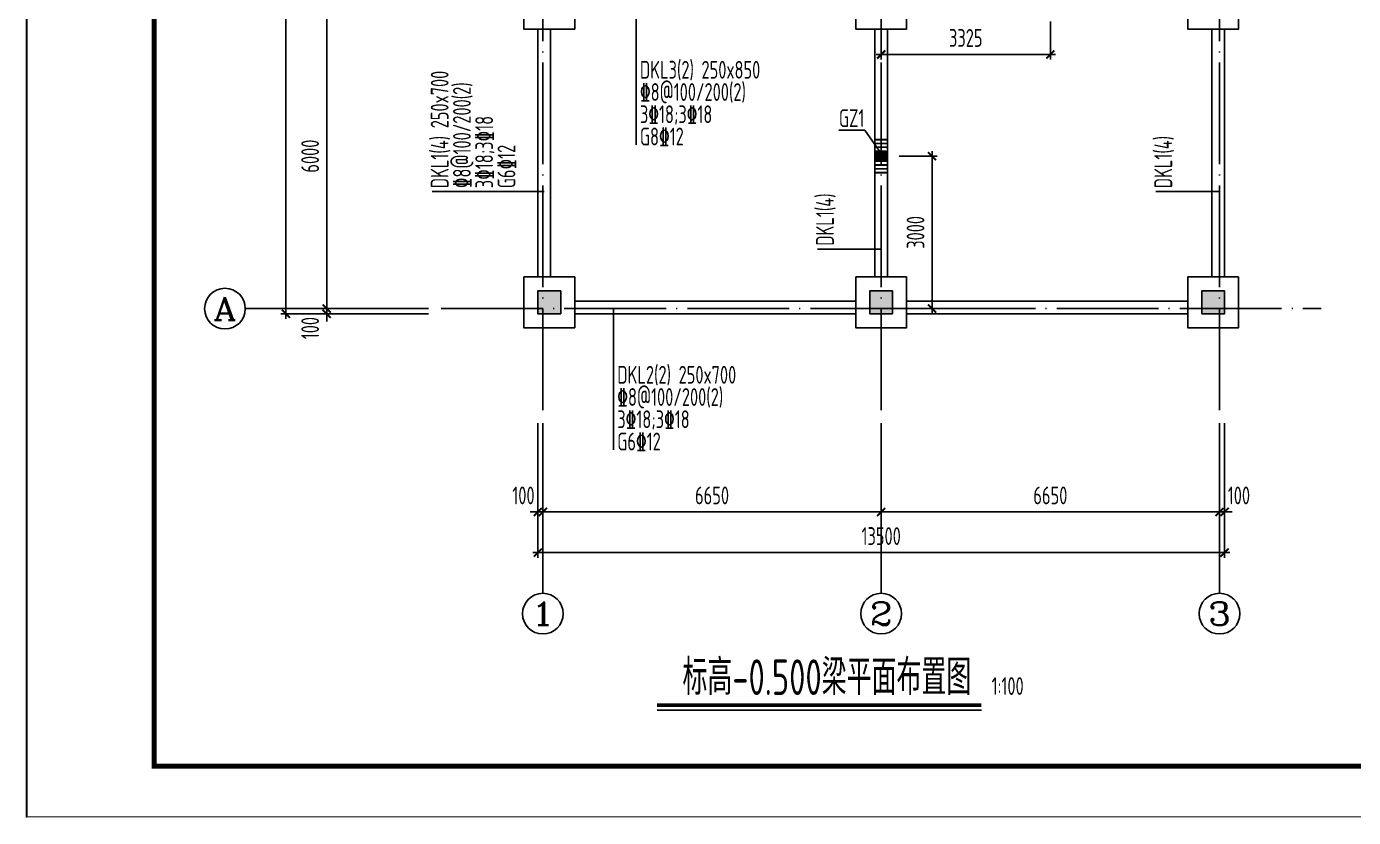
# Model space of a CAD drawing. Extents: x 297659 to 993057, y 192802 to 252212.
# Drawn here: x 646237 to 672320, y 192812 to 208372 of the extents above; entities that cross this region are included whole.
import ezdxf
from ezdxf.enums import TextEntityAlignment as Align

# ---------------------------------------------------------------- set-up
doc = ezdxf.new("R2010")
doc.units = 0
doc.header["$LTSCALE"] = 1000
doc.linetypes.add('DOTE', pattern=[2.42, 2, -0.2, 0.02, -0.2])
doc.layers.get('0').update_dxf_attribs({"linetype": 'CONTINUOUS'})
doc.layers.get('DEFPOINTS').update_dxf_attribs({"linetype": 'CONTINUOUS'})
for name, color, linetype in [('AXIS', 8, 'DOTE'), ('AXIS_DIM', 3, 'CONTINUOUS'), ('AXIS_TEXT', 3, 'CONTINUOUS'), ('COLU', 7, 'CONTINUOUS'), ('CT', 255, 'CONTINUOUS'), ('DIM', 3, 'CONTINUOUS'), ('FRAME', 3, 'CONTINUOUS'), ('S_BEAM', 4, 'CONTINUOUS'), ('S_BEAMDIMMASS', 2, 'CONTINUOUS'), ('S_BEAMDIMMASSVER', 2, 'CONTINUOUS'), ('S_SUBBEAMHOOP', 1, 'CONTINUOUS'), ('TEXT', 7, 'CONTINUOUS'), ('TK', 211, 'CONTINUOUS'), ('柱涂实', 54, 'CONTINUOUS')]:
    doc.layers.add(name, color=color, linetype=linetype)
doc.styles.add('_AXIS', font='complex.shx', dxfattribs={"bigfont": 'gbcbig.shx'})
doc.styles.add('COMPLEX', font='COMPLEX')
doc.styles.add('TSSD_Dimension', font='tssdeng.shx', dxfattribs={"width": 0.7, "bigfont": 'hztxt.shx'})
doc.styles.add('TSSD_Rein', font='tssdeng.shx', dxfattribs={"width": 0.7, "bigfont": 'hztxt.shx'})
doc.dimstyles.new('TSSD_100_100', dxfattribs={"dimtxt": 350, "dimasz": 150, "dimexe": 100, "dimexo": 250, "dimgap": 150, "dimtad": 1, "dimdec": 0, "dimzin": 0, "dimdsep": 46, "dimtxsty": 'TSSD_Dimension', "dimblk": 'ARCHTICK', "dimcen": 0, "dimdle": 100, "dimclrd": 3, "dimclre": 3, "dimclrt": 7, "dimadec": 0, "dimazin": 0, "dimtfac": 1, "dimtdec": 0, "dimtix": 1, "dimtmove": 2, "dimatfit": 3, "dimfxl": 100, "dimtolj": 1, "dimtzin": 0, "dimarcsym": 0})

# ---------------------------------------------------------------- blocks, each defined once
blk = doc.blocks.new('_ARCHTICK')
at = {"color": 0}
blk.add_lwpolyline([(-0.53, -0.53, 0.25, 0.25, 0), (0.53, 0.53, 0.5, 0.5, 0)], format="xyseb", dxfattribs=at)
blk = doc.blocks.new('*D550')
at = {"layer": 'AXIS_DIM', "color": 3, "lineweight": -2}
for p, q in [((654137, 208822), (652037, 208822)), ((652137, 202722), (652137, 208922)), ((654137, 202822), (652037, 202822))]:
    blk.add_line(p, q, dxfattribs=at)
at = {"layer": 'DEFPOINTS', "color": 0}
for p in [(652137, 208822), (654387, 208822), (654387, 202822)]:
    blk.add_point(p, dxfattribs=at)
at = {"layer": 'AXIS_DIM', "color": 3, "lineweight": -2, "xscale": 150, "yscale": 150, "zscale": 150}
for p, rotation in [((652137, 208822), 90), ((652137, 202822), 270)]:
    blk.add_blockref('_ARCHTICK', p, dxfattribs=dict(at, rotation=rotation))
at = {"layer": 'AXIS_DIM', "color": 7, "insert": (651812, 205822), "char_height": 350, "attachment_point": 5, "rotation": 90, "style": 'TSSD_Dimension'}
blk.add_mtext('\\A1;6000', dxfattribs=at)
blk = doc.blocks.new('*D553')
at = {"layer": 'AXIS_DIM', "color": 3, "lineweight": -2}
for p, q in [((654137, 230722), (651237, 230722)), ((651337, 202622), (651337, 230822)), ((654137, 202722), (651237, 202722))]:
    blk.add_line(p, q, dxfattribs=at)
at = {"layer": 'DEFPOINTS', "color": 0}
for p in [(651337, 230722), (654387, 230722), (654387, 202722)]:
    blk.add_point(p, dxfattribs=at)
at = {"layer": 'AXIS_DIM', "color": 3, "lineweight": -2, "xscale": 150, "yscale": 150, "zscale": 150}
for p, rotation in [((651337, 230722), 90), ((651337, 202722), 270)]:
    blk.add_blockref('_ARCHTICK', p, dxfattribs=dict(at, rotation=rotation))
at = {"layer": 'AXIS_DIM', "color": 7, "insert": (651012, 216722), "char_height": 350, "attachment_point": 5, "rotation": 90, "style": 'TSSD_Dimension'}
blk.add_mtext('\\A1;28000', dxfattribs=at)
blk = doc.blocks.new('*D554')
at = {"layer": 'AXIS_DIM', "color": 3, "lineweight": -2}
for p, q in [((652137, 202822), (652137, 202972)), ((654137, 202822), (652037, 202822)), ((654137, 202722), (652037, 202722)), ((652137, 202822), (652137, 202722)), ((652137, 202722), (652137, 202572))]:
    blk.add_line(p, q, dxfattribs=at)
at = {"layer": 'DEFPOINTS', "color": 0}
for p in [(652137, 202722), (654387, 202822), (654387, 202722)]:
    blk.add_point(p, dxfattribs=at)
at = {"layer": 'AXIS_DIM', "color": 3, "lineweight": -2, "xscale": 150, "yscale": 150, "zscale": 150}
for p, rotation in [((652137, 202822), 270), ((652137, 202722), 90)]:
    blk.add_blockref('_ARCHTICK', p, dxfattribs=dict(at, rotation=rotation))
at = {"layer": 'AXIS_DIM', "color": 7, "insert": (651812, 202439), "char_height": 350, "attachment_point": 5, "rotation": 90, "style": 'TSSD_Dimension'}
blk.add_mtext('\\A1;100', dxfattribs=at)
blk = doc.blocks.new('_AXISO')
blk.add_circle((0, 0), 0.5)
at = {"layer": 'AXIS_TEXT', "style": 'COMPLEX', "width": 1.041667}
blk.add_attdef('A', text='', height=0.56, dxfattribs=at).set_placement((-0.25, -0.28), (0.25, -0.28), align=Align.FIT)
blk = doc.blocks.new('*D557')
at = {"layer": 'AXIS_DIM', "color": 3, "lineweight": -2}
for p, q in [((656387, 200572), (656387, 198722)), ((663037, 200572), (663037, 198722)), ((656287, 198822), (663137, 198822))]:
    blk.add_line(p, q, dxfattribs=at)
at = {"layer": 'DEFPOINTS', "color": 0}
for p in [(656387, 200822), (663037, 200822), (663037, 198822)]:
    blk.add_point(p, dxfattribs=at)
at = {"layer": 'AXIS_DIM', "color": 3, "lineweight": -2, "xscale": 150, "yscale": 150, "zscale": 150, "rotation": 180}
blk.add_blockref('_ARCHTICK', (656387, 198822), dxfattribs=at)
at = {"layer": 'AXIS_DIM', "color": 3, "lineweight": -2, "xscale": 150, "yscale": 150, "zscale": 150}
blk.add_blockref('_ARCHTICK', (663037, 198822), dxfattribs=at)
at = {"layer": 'AXIS_DIM', "color": 7, "insert": (659712, 199147), "char_height": 350, "attachment_point": 5, "style": 'TSSD_Dimension'}
blk.add_mtext('\\A1;6650', dxfattribs=at)
blk = doc.blocks.new('*D558')
at = {"layer": 'AXIS_DIM', "color": 3, "lineweight": -2}
for p, q in [((663037, 200572), (663037, 198722)), ((669687, 200572), (669687, 198722)), ((662937, 198822), (669787, 198822))]:
    blk.add_line(p, q, dxfattribs=at)
at = {"layer": 'DEFPOINTS', "color": 0}
for p in [(663037, 200822), (669687, 200822), (669687, 198822)]:
    blk.add_point(p, dxfattribs=at)
at = {"layer": 'AXIS_DIM', "color": 3, "lineweight": -2, "xscale": 150, "yscale": 150, "zscale": 150, "rotation": 180}
blk.add_blockref('_ARCHTICK', (663037, 198822), dxfattribs=at)
at = {"layer": 'AXIS_DIM', "color": 3, "lineweight": -2, "xscale": 150, "yscale": 150, "zscale": 150}
blk.add_blockref('_ARCHTICK', (669687, 198822), dxfattribs=at)
at = {"layer": 'AXIS_DIM', "color": 7, "insert": (666362, 199147), "char_height": 350, "attachment_point": 5, "style": 'TSSD_Dimension'}
blk.add_mtext('\\A1;6650', dxfattribs=at)
blk = doc.blocks.new('*D559')
at = {"layer": 'AXIS_DIM', "color": 3, "lineweight": -2}
for p, q in [((656287, 200572), (656287, 197922)), ((669787, 200572), (669787, 197922)), ((656187, 198022), (669887, 198022))]:
    blk.add_line(p, q, dxfattribs=at)
at = {"layer": 'DEFPOINTS', "color": 0}
for p in [(656287, 200822), (669787, 200822), (669787, 198022)]:
    blk.add_point(p, dxfattribs=at)
at = {"layer": 'AXIS_DIM', "color": 3, "lineweight": -2, "xscale": 150, "yscale": 150, "zscale": 150, "rotation": 180}
blk.add_blockref('_ARCHTICK', (656287, 198022), dxfattribs=at)
at = {"layer": 'AXIS_DIM', "color": 3, "lineweight": -2, "xscale": 150, "yscale": 150, "zscale": 150}
blk.add_blockref('_ARCHTICK', (669787, 198022), dxfattribs=at)
at = {"layer": 'AXIS_DIM', "color": 7, "insert": (663037, 198347), "char_height": 350, "attachment_point": 5, "style": 'TSSD_Dimension'}
blk.add_mtext('\\A1;13500', dxfattribs=at)
blk = doc.blocks.new('*D560')
at = {"layer": 'AXIS_DIM', "color": 3, "lineweight": -2}
for p, q in [((669687, 200572), (669687, 198722)), ((669787, 200572), (669787, 198722)), ((669687, 198822), (669537, 198822)), ((669687, 198822), (669787, 198822)), ((669787, 198822), (669937, 198822))]:
    blk.add_line(p, q, dxfattribs=at)
at = {"layer": 'DEFPOINTS', "color": 0}
for p in [(669687, 200822), (669787, 200822), (669787, 198822)]:
    blk.add_point(p, dxfattribs=at)
at = {"layer": 'AXIS_DIM', "color": 3, "lineweight": -2, "xscale": 150, "yscale": 150, "zscale": 150}
blk.add_blockref('_ARCHTICK', (669687, 198822), dxfattribs=at)
at = {"layer": 'AXIS_DIM', "color": 3, "lineweight": -2, "xscale": 150, "yscale": 150, "zscale": 150, "rotation": 180}
blk.add_blockref('_ARCHTICK', (669787, 198822), dxfattribs=at)
at = {"layer": 'AXIS_DIM', "color": 7, "insert": (670069, 199147), "char_height": 350, "attachment_point": 5, "style": 'TSSD_Dimension'}
blk.add_mtext('\\A1;100', dxfattribs=at)
blk = doc.blocks.new('*D561')
at = {"layer": 'AXIS_DIM', "color": 3, "lineweight": -2}
for p, q in [((656287, 200572), (656287, 198722)), ((656387, 200572), (656387, 198722)), ((656287, 198822), (656137, 198822)), ((656387, 198822), (656287, 198822)), ((656387, 198822), (656537, 198822))]:
    blk.add_line(p, q, dxfattribs=at)
at = {"layer": 'DEFPOINTS', "color": 0}
for p in [(656287, 200822), (656387, 200822), (656287, 198822)]:
    blk.add_point(p, dxfattribs=at)
at = {"layer": 'AXIS_DIM', "color": 3, "lineweight": -2, "xscale": 150, "yscale": 150, "zscale": 150}
blk.add_blockref('_ARCHTICK', (656287, 198822), dxfattribs=at)
at = {"layer": 'AXIS_DIM', "color": 3, "lineweight": -2, "xscale": 150, "yscale": 150, "zscale": 150, "rotation": 180}
blk.add_blockref('_ARCHTICK', (656387, 198822), dxfattribs=at)
at = {"layer": 'AXIS_DIM', "color": 7, "insert": (656005, 199147), "char_height": 350, "attachment_point": 5, "style": 'TSSD_Dimension'}
blk.add_mtext('\\A1;100', dxfattribs=at)
blk = doc.blocks.new('TK-A2+(743X420)')
at = {"layer": 'FRAME', "lineweight": 18}
blk.add_line((687183, 192802), (687183, 234802), dxfattribs=at)
at = {"layer": 'FRAME'}
for points in [[(687193, 234812, 20, 20, 0), (687193, 192812, 20, 20, 0), (761483, 192812, 20, 20, 0), (761483, 234812, 20, 20, 0)], [(689693, 233812, 100, 100, 0), (689693, 193812, 100, 100, 0), (760483, 193812, 100, 100, 0), (760483, 233812, 100, 100, 0)]]:
    blk.add_lwpolyline(points, format="xyseb", close=True, dxfattribs=at)
blk = doc.blocks.new('*D576')
at = {"layer": 'DEFPOINTS', "color": 0}
for p in [(663137, 205822), (663137, 202822), (664037, 202822)]:
    blk.add_point(p, dxfattribs=at)
at = {"layer": 'DIM', "color": 3, "lineweight": -2}
for p, q in [((663387, 205822), (664137, 205822)), ((664037, 205922), (664037, 202722)), ((663387, 202822), (664137, 202822))]:
    blk.add_line(p, q, dxfattribs=at)
at = {"layer": 'DIM', "color": 3, "lineweight": -2, "xscale": 150, "yscale": 150, "zscale": 150}
for p, rotation in [((664037, 205822), 90), ((664037, 202822), 270)]:
    blk.add_blockref('_ARCHTICK', p, dxfattribs=dict(at, rotation=rotation))
at = {"layer": 'DIM', "color": 7, "insert": (663712, 204322), "char_height": 350, "attachment_point": 5, "rotation": 90, "style": 'TSSD_Dimension'}
blk.add_mtext('\\A1;3000', dxfattribs=at)
blk = doc.blocks.new('*D577')
at = {"layer": 'DEFPOINTS', "color": 0}
for p in [(663037, 208722), (666362, 208722), (663037, 207822)]:
    blk.add_point(p, dxfattribs=at)
at = {"layer": 'DIM', "color": 3, "lineweight": -2}
for p, q in [((663037, 208472), (663037, 207722)), ((666362, 208472), (666362, 207722)), ((666462, 207822), (662937, 207822))]:
    blk.add_line(p, q, dxfattribs=at)
at = {"layer": 'DIM', "color": 3, "lineweight": -2, "xscale": 150, "yscale": 150, "zscale": 150, "rotation": 180}
blk.add_blockref('_ARCHTICK', (663037, 207822), dxfattribs=at)
at = {"layer": 'DIM', "color": 3, "lineweight": -2, "xscale": 150, "yscale": 150, "zscale": 150}
blk.add_blockref('_ARCHTICK', (666362, 207822), dxfattribs=at)
at = {"layer": 'DIM', "color": 7, "insert": (664699, 208147), "char_height": 350, "attachment_point": 5, "style": 'TSSD_Dimension'}
blk.add_mtext('\\A1;3325', dxfattribs=at)

msp = doc.modelspace()

# ---------------------------------------------------------------- hatches: boundary and pattern name
at = {"layer": '柱涂实'}
for points in [[(663136.971, 205721.708), (662936.971, 205721.708), (662936.971, 205921.708), (663136.971, 205921.708)], [(656736.971, 203171.708), (656286.971, 203171.708), (656286.971, 202721.708), (656736.971, 202721.708)], [(663261.971, 203171.708), (662811.971, 203171.708), (662811.971, 202721.708), (663261.971, 202721.708)], [(669336.971, 203171.708), (669786.971, 203171.708), (669786.971, 202721.708), (669336.971, 202721.708)]]:
    msp.add_hatch(color=256, dxfattribs=at).paths.add_polyline_path(points)

# ---------------------------------------------------------------- linework, layer by layer
at = {"layer": 'AXIS'}
for p, q in [((656386.971, 200821.708), (656386.971, 232621.708)), ((663036.971, 200821.708), (663036.971, 232621.708)), ((669686.971, 200821.708), (669686.971, 232621.708)), ((654386.971, 202821.708), (671686.971, 202821.708))]:
    msp.add_line(p, q, dxfattribs=at)
at = {"layer": 'AXIS_TEXT'}
for p, q in [((654136.971, 202821.708), (650537.045, 202821.708)), ((656386.971, 200571.708), (656386.971, 197221.785)), ((663036.971, 200571.708), (663036.971, 197221.785)), ((669686.971, 200571.708), (669686.971, 197221.785))]:
    msp.add_line(p, q, dxfattribs=at)
at = {"layer": 'COLU', "ltscale": 0.01}
for points in [[(663136.971, 205921.708), (663136.971, 205721.708), (662936.971, 205721.708), (662936.971, 205921.708)], [(656736.971, 202721.708), (656736.971, 203171.708), (656286.971, 203171.708), (656286.971, 202721.708)], [(663261.971, 202721.708), (663261.971, 203171.708), (662811.971, 203171.708), (662811.971, 202721.708)], [(669336.971, 202721.708), (669336.971, 203171.708), (669786.971, 203171.708), (669786.971, 202721.708)]]:
    msp.add_lwpolyline(points, close=True, dxfattribs=at)
at = {"layer": 'CT'}
for points in [[(656011.971, 209321.708), (656011.971, 208321.708), (657011.971, 208321.708), (657011.971, 209321.708)], [(662536.971, 209321.708), (662536.971, 208321.708), (663536.971, 208321.708), (663536.971, 209321.708)], [(670061.971, 209321.708), (670061.971, 208321.708), (669061.971, 208321.708), (669061.971, 209321.708)], [(656011.971, 203446.708), (656011.971, 202446.708), (657011.971, 202446.708), (657011.971, 203446.708)], [(662536.971, 203446.708), (662536.971, 202446.708), (663536.971, 202446.708), (663536.971, 203446.708)], [(670061.971, 203446.708), (670061.971, 202446.708), (669061.971, 202446.708), (669061.971, 203446.708)]]:
    msp.add_lwpolyline(points, close=True, dxfattribs=at)
at = {"layer": 'S_BEAM'}
for p, q in [((656286.971, 203446.708), (656286.971, 208321.708)), ((656536.971, 203446.708), (656536.971, 208321.708)), ((662911.971, 203446.708), (662911.971, 208321.708)), ((663161.971, 203446.708), (663161.971, 208321.708)), ((669536.971, 203446.708), (669536.971, 208321.708)), ((669786.971, 203446.708), (669786.971, 208321.708)), ((657011.971, 202971.708), (662536.971, 202971.708)), ((663536.971, 202971.708), (669061.971, 202971.708)), ((657011.971, 202721.708), (662536.971, 202721.708)), ((663536.971, 202721.708), (669061.971, 202721.708))]:
    msp.add_line(p, q, dxfattribs=at)
at = {"layer": 'S_BEAMDIMMASS'}
for p, q in [((658219.734, 208821.708), (658219.734, 206043.632)), ((657774.206, 202821.708), (657774.206, 200043.632))]:
    msp.add_line(p, q, dxfattribs=at)
at = {"layer": 'S_BEAMDIMMASSVER', "ltscale": 0.01}
for p, q in [((656411.971, 205123.174), (654210.628, 205123.174)), ((669686.971, 205123.174), (668434.488, 205123.174)), ((663036.971, 203991.742), (661784.488, 203991.742))]:
    msp.add_line(p, q, dxfattribs=at)
at = {"layer": 'S_SUBBEAMHOOP', "ltscale": 0.01, "const_width": 35}
for points in [[(663161.971, 206146.708), (662911.971, 206146.708)], [(663161.971, 206071.708), (662911.971, 206071.708)], [(663161.971, 205996.708), (662911.971, 205996.708)], [(663161.971, 205646.708), (662911.971, 205646.708)], [(663161.971, 205571.708), (662911.971, 205571.708)], [(663161.971, 205496.708), (662911.971, 205496.708)]]:
    msp.add_lwpolyline(points, dxfattribs=at)
at = {"layer": 'TEXT'}
msp.add_line((658631.779, 194921.785), (665007.74, 194921.785), dxfattribs=at)
msp.add_lwpolyline([(662207.131, 206333.545), (662713.433, 206333.545), (663001.547, 205921.708)], dxfattribs=at)
at = {"layer": 'TEXT', "const_width": 70}
msp.add_lwpolyline([(665007.74, 195021.785), (658631.779, 195021.785)], dxfattribs=at)

# ---------------------------------------------------------------- block references
at = {"layer": 'AXIS_TEXT'}
ref = msp.add_blockref('_AXISO', (650137.045, 202821.708), dxfattribs=dict(at, xscale=800, yscale=800, zscale=800))
ref.add_attrib('A', 'A', dxfattribs={"height": 452.548, "style": '_AXIS', "width": 1.166667}).set_placement((649910.771, 202595.434), (650363.319, 202595.434), align=Align.FIT)
ref = msp.add_blockref('_AXISO', (656386.971, 196821.785), dxfattribs=dict(at, xscale=800, yscale=800, zscale=800))
ref.add_attrib('A', '1', dxfattribs={"height": 452.548, "style": '_AXIS', "width": 2.333333}).set_placement((656160.697, 196595.51), (656613.246, 196595.51), align=Align.FIT)
ref = msp.add_blockref('_AXISO', (663036.971, 196821.785), dxfattribs=dict(at, xscale=800, yscale=800, zscale=800))
ref.add_attrib('A', '2', dxfattribs={"height": 452.548, "style": '_AXIS', "width": 1.5}).set_placement((662810.697, 196595.51), (663263.246, 196595.51), align=Align.FIT)
ref = msp.add_blockref('_AXISO', (669686.971, 196821.785), dxfattribs=dict(at, xscale=800, yscale=800, zscale=800))
ref.add_attrib('A', '3', dxfattribs={"height": 452.548, "style": '_AXIS', "width": 1.5}).set_placement((669460.697, 196595.51), (669913.246, 196595.51), align=Align.FIT)
at = {"layer": 'TK'}
msp.add_blockref('TK-A2+(743X420)', (-40945.957, 10), dxfattribs=at)

# ---------------------------------------------------------------- texts
at = {"layer": 'S_BEAMDIMMASS', "style": 'TSSD_Rein', "width": 0.7}
for s, height, p in [('DKL3(2) 250x850', 349.99999, (658295.021, 207345.551)), ('%%1328@100/200(2)', 349.99999, (658295.021, 206908.051)), ('3%%13218;3%%13218', 349.99999, (658295.021, 206470.551)), ('G8%%13212', 350, (658295.021, 206032.551)), ('DKL2(2) 250x700', 349.99999, (657849.494, 201345.551)), ('%%1328@100/200(2)', 349.99999, (657849.494, 200908.051)), ('3%%13218;3%%13218', 349.99999, (657849.494, 200470.551)), ('G6%%13212', 350, (657849.494, 200032.551))]:
    msp.add_text(s, height=height, dxfattribs=at).set_placement(p)
at = {"layer": 'S_BEAMDIMMASSVER', "style": 'TSSD_Rein', "width": 0.7}
for s, height, p in [('DKL1(4) 250x700', 349.99999, (654532.918, 205190.84)), ('%%1328@100/200(2)', 349.99999, (654970.418, 205190.84)), ('3%%13218;3%%13218', 349.99999, (655407.918, 205190.84)), ('DKL1(4)', 350, (668756.779, 205190.84)), ('G6%%13212', 350, (655845.918, 205190.84)), ('DKL1(4)', 350, (662106.779, 204059.408))]:
    msp.add_text(s, height=height, rotation=89.9999985, dxfattribs=at).set_placement(p)
at = {"layer": 'TEXT', "style": 'TSSD_Rein', "width": 0.7}
msp.add_text('GZ1', height=350, dxfattribs=at).set_placement((662207.131, 206393.545))
at = {"layer": 'TEXT', "linetype": 'ByBlock', "style": 'TSSD_Rein', "width": 0.7}
msp.add_text('标高-0.500梁平面布置图', height=700, dxfattribs=at).set_placement((664807.74, 195221.785), align=Align.RIGHT)
msp.add_text('1:100', height=350, dxfattribs=at).set_placement((665207.74, 195221.785))

# ---------------------------------------------------------------- dimensions: what is measured, and where the dimension line sits
at = {"layer": 'AXIS_DIM'}
for p1, p2, distance, picture, middle in [((654386.971, 202721.708), (654386.971, 230721.708), 3049.927, '*D553', (651012.045, 216721.708)), ((654386.971, 202821.708), (654386.971, 208821.708), 2249.927, '*D550', (651812.045, 205821.708)), ((656286.971, 200821.708), (669786.971, 200821.708), -2799.923, '*D559', (663036.971, 198346.785)), ((656386.971, 200821.708), (663036.971, 200821.708), -1999.923, '*D557', (659711.971, 199146.785)), ((663036.971, 200821.708), (669686.971, 200821.708), -1999.923, '*D558', (666361.971, 199146.785))]:
    dim = msp.add_aligned_dim(p1=p1, p2=p2, distance=distance, dimstyle='TSSD_100_100', dxfattribs=at)
    dim.commit()
    dim.dimension.update_dxf_attribs({"geometry": picture, "text_midpoint": middle})
for base, p1, p2, angle, picture, middle in [((652137.045, 202721.708), (654386.971, 202821.708), (654386.971, 202721.708), 90, '*D554', (651812.045, 202439.464)), ((656286.971, 198821.785), (656386.971, 200821.708), (656286.971, 200821.708), 180, '*D561', (656004.728, 199146.785))]:
    dim = msp.add_linear_dim(base=base, p1=p1, p2=p2, angle=angle, dimstyle='TSSD_100_100', dxfattribs=at)
    dim.commit()
    dim.dimension.update_dxf_attribs({"geometry": picture, "text_midpoint": middle, "dimtype": 160})
dim = msp.add_linear_dim(base=(669786.971, 198821.785), p1=(669686.971, 200821.708), p2=(669786.971, 200821.708), dimstyle='TSSD_100_100', dxfattribs=at)
dim.commit()
dim.dimension.update_dxf_attribs({"geometry": '*D560', "text_midpoint": (670069.215, 199146.785), "dimtype": 160})
at = {"layer": 'DIM'}
dim = msp.add_linear_dim(base=(663036.971, 207821.708), p1=(666361.971, 208721.708), p2=(663036.971, 208721.708), dimstyle='TSSD_100_100', dxfattribs=at)
dim.commit()
dim.dimension.update_dxf_attribs({"geometry": '*D577', "text_midpoint": (664699.471, 208146.708)})
dim = msp.add_linear_dim(base=(664036.971, 202821.708), p1=(663136.971, 205821.708), p2=(663136.971, 202821.708), angle=90, dimstyle='TSSD_100_100', dxfattribs=at)
dim.commit()
dim.dimension.update_dxf_attribs({"geometry": '*D576', "text_midpoint": (663711.971, 204321.708)})

doc.saveas('drawing.dxf')
